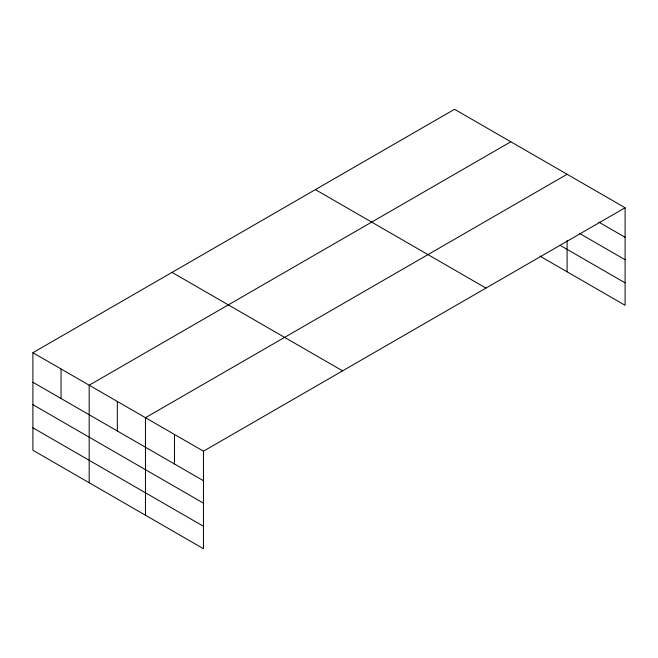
<?xml version="1.0" encoding="UTF-8"?>
<svg xmlns="http://www.w3.org/2000/svg" width="658" height="658" viewBox="0 0 658 658"><rect width="100%" height="100%" fill="white"/><g stroke="black" fill="none" stroke-linecap="round" stroke-linejoin="round"><path stroke-width="0.99" d="M32.9 352.713L203.462 451.191L203.462 548.714L32.9 450.245L32.9 352.713L454.538 109.286L625.1 207.755L625.1 305.287L539.848 256.061M510.822 141.783L89.184 385.21L89.184 482.733M567.106 174.28L145.467 417.707L145.467 515.23M203.462 451.191L625.1 207.755M598.739 222.075L625.1 237.299M579.41 233.351L625.1 259.729M560.073 245.302L625.1 282.85M315.396 189.619L485.958 288.089M172.042 272.387L342.604 370.857M32.9 382.257L203.462 480.727M32.9 404.686L203.462 503.164M32.9 427.807L203.462 526.277M567.106 240.326L567.106 271.803M174.469 434.445L174.469 463.989M117.33 401.462L117.33 430.998M61.046 368.965L61.046 398.501"/></g></svg>
